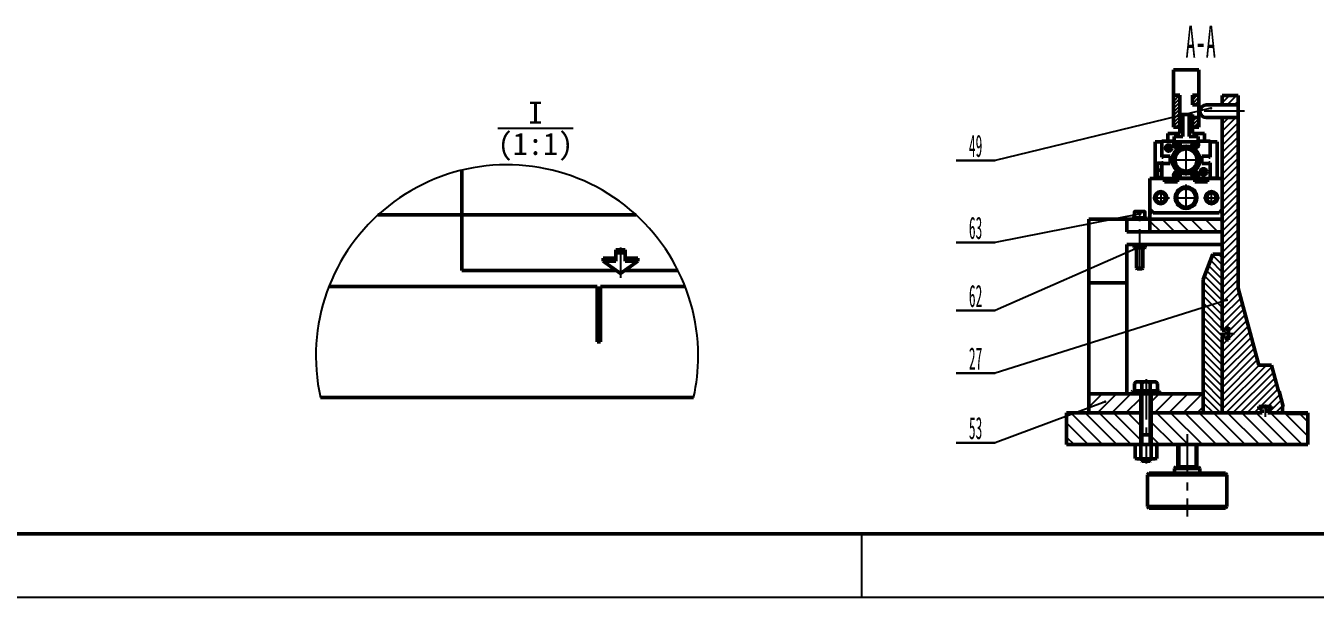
# Model space of a CAD drawing. Header units: millimetres. Extents: x 0 to 1189, y 0 to 841.
# Drawn here: x 331.2 to 737.4, y 0 to 179.9 of the extents above; entities that cross this region are included whole.
import ezdxf

# ---------------------------------------------------------------- set-up
doc = ezdxf.new("R2010")
doc.units = ezdxf.units.MM
doc.linetypes.add('CENTERX2', pattern=[20.32, 12.7, -2.54, 2.54, -2.54])
for name, color, linetype in [('中心线', 1, 'CENTERX2'), ('剖面线', 6, 'Continuous'), ('文字', 6, 'Continuous'), ('符号', 4, 'Continuous'), ('细实线', 7, 'Continuous')]:
    doc.layers.add(name, color=color, linetype=linetype)
doc.layers.add('内框', color=7, linetype='Continuous', lineweight=25)
doc.layers.add('粗实线', color=255, linetype='Continuous', lineweight=50)
doc.styles.add('SLDTEXTSTYLE5', font='TXT', dxfattribs={"width": 0.44421})
doc.styles.add('SLDTEXTSTYLE7', font='TXT', dxfattribs={"width": 0.469})
doc.dimstyles.new('SLDDIMSTYLE1', dxfattribs={"dimtxt": 0.18, "dimasz": 0.8, "dimexe": 0, "dimexo": 0.0625, "dimgap": 0, "dimtad": 0, "dimtih": 1, "dimtoh": 1, "dimdec": 0, "dimrnd": 1e-09, "dimzin": 0, "dimdsep": 46, "dimtxsty": 'Standard', "dimblk1": 'DOT', "dimblk2": 'DOT', "dimsah": 1, "dimcen": 0.09, "dimadec": 0, "dimazin": 0, "dimtfac": 0.8, "dimtdec": 0, "dimtofl": 0, "dimtmove": 0, "dimatfit": 3, "dimldrblk": 'DOT', "dimfxl": 0, "dimfrac": 2, "dimtolj": 1, "dimtzin": 0, "dimarcsym": 0})
pattern_1 = [(45, (31.5388, 0), (-1.122532, 1.122532), [])]
pattern_2 = [(45, (31.5388, 0), (-2.245064, 2.245064), [])]

# ---------------------------------------------------------------- blocks, each defined once
blk = doc.blocks.new('SW_NOTE_0_67')
at = {"layer": '符号', "color": 0}
for p, q in [((-12.24, 0), (0, 0)), ((0, 0), (-12.24, 0)), ((-12.24, 0), (0, 0)), ((0, 0), (-12.24, 0)), ((-12.24, 0), (0, 0)), ((0, 0), (-12.24, 0))]:
    blk.add_line(p, q, dxfattribs=at)
at = {"layer": '符号', "color": 0, "insert": (-6.13, 8.12), "char_height": 7, "attachment_point": 2, "style": 'SLDTEXTSTYLE5'}
blk.add_mtext('63', dxfattribs=at)
blk = doc.blocks.new('_Dot')
at = {"color": 0, "linetype": 'ByBlock', "lineweight": -2}
blk.add_line((-0.5, 0), (-1, 0), dxfattribs=at)
at = {"color": 0, "linetype": 'ByBlock', "const_width": 0.5}
blk.add_lwpolyline([(-0.25, 0, 1), (0.25, 0, 1)], format="xyb", close=True, dxfattribs=at)
blk = doc.blocks.new('SW_NOTE_0_68')
at = {"layer": '符号', "color": 0}
for p, q in [((-12.24, 0), (0, 0)), ((0, 0), (-12.24, 0)), ((-12.24, 0), (0, 0)), ((0, 0), (-12.24, 0)), ((-12.24, 0), (0, 0)), ((0, 0), (-12.24, 0))]:
    blk.add_line(p, q, dxfattribs=at)
at = {"layer": '符号', "color": 0, "insert": (-6.13, 8.12), "char_height": 7, "attachment_point": 2, "style": 'SLDTEXTSTYLE5'}
blk.add_mtext('62', dxfattribs=at)
blk = doc.blocks.new('SW_NOTE_0_69')
at = {"layer": '符号', "color": 0}
for p, q in [((-12.24, 0), (0, 0)), ((0, 0), (-12.24, 0)), ((-12.24, 0), (0, 0)), ((0, 0), (-12.24, 0)), ((-12.24, 0), (0, 0)), ((0, 0), (-12.24, 0))]:
    blk.add_line(p, q, dxfattribs=at)
at = {"layer": '符号', "color": 0, "insert": (-6.13, 8.12), "char_height": 7, "attachment_point": 2, "style": 'SLDTEXTSTYLE5'}
blk.add_mtext('53', dxfattribs=at)
blk = doc.blocks.new('SW_NOTE_0_70')
at = {"layer": '符号', "color": 0}
for p, q in [((-12.24, 0), (0, 0)), ((0, 0), (-12.24, 0)), ((-12.24, 0), (0, 0)), ((0, 0), (-12.24, 0)), ((-12.24, 0), (0, 0)), ((0, 0), (-12.24, 0))]:
    blk.add_line(p, q, dxfattribs=at)
at = {"layer": '符号', "color": 0, "insert": (-6.13, 8.12), "char_height": 7, "attachment_point": 2, "style": 'SLDTEXTSTYLE5'}
blk.add_mtext('27', dxfattribs=at)
blk = doc.blocks.new('SW_NOTE_0_72')
at = {"layer": '符号', "color": 0}
for p, q in [((-12.24, 0), (0, 0)), ((0, 0), (-12.24, 0)), ((-12.24, 0), (0, 0)), ((0, 0), (-12.24, 0)), ((-12.24, 0), (0, 0)), ((0, 0), (-12.24, 0))]:
    blk.add_line(p, q, dxfattribs=at)
at = {"layer": '符号', "color": 0, "insert": (-6.13, 8.12), "char_height": 7, "attachment_point": 2, "style": 'SLDTEXTSTYLE5'}
blk.add_mtext('49', dxfattribs=at)

msp = doc.modelspace()

# ---------------------------------------------------------------- hatches: boundary and pattern name
at = {"layer": '剖面线'}
h = msp.add_hatch(dxfattribs=at)
h.set_pattern_fill('ANSI31', color=256, scale=0.25, style=0)
h.paths.add_polyline_path([(692.7016, 148.03), (694.7016, 148.03), (694.7016, 158.03), (692.7016, 158.03)], flags=0)
h = msp.add_hatch(dxfattribs=at)
h.set_pattern_fill('ANSI31', color=256, scale=0.25, style=0)
h.paths.add_polyline_path([(700.7016, 155.03), (700.7016, 158.03), (698.7016, 158.03), (698.7016, 155.03)], flags=0)
h = msp.add_hatch(dxfattribs=at)
h.set_pattern_fill('ANSI31', color=256, scale=0.5, style=0)
h.set_pattern_definition(pattern_1)
h.paths.add_polyline_path([(713.0834, 155.0063), (713.0834, 157.9826), (708.0834, 157.9826), (708.0834, 155.0063)], flags=0)
h = msp.add_hatch(dxfattribs=at)
h.set_pattern_fill('ANSI31', color=256, scale=0.25, style=0)
h.paths.add_polyline_path([(698.7016, 148.03), (700.7016, 148.03), (700.7016, 151.03), (698.7016, 151.03)], flags=0)
h = msp.add_hatch(dxfattribs=at)
h.set_pattern_fill('ANSI31', color=256, scale=0.5, style=0)
h.set_pattern_definition(pattern_1)
h.paths.add_polyline_path([(727.2766, 60.0818), (725.9825, 64.9114), (725.7893, 64.8597), (723.5834, 73.0922), (719.5834, 73.0922), (713.0834, 97.3505), (713.0834, 151.0063), (708.0834, 151.0063), (708.0834, 84.03), (709.0834, 84.03), (709.5834, 85.03), (710.0834, 85.03), (710.0834, 81.03), (709.5834, 81.03), (709.0834, 82.03), (708.0834, 82.03), (708.0834, 58.03), (720.5834, 58.03), (720.5834, 59.03), (719.5834, 59.53), (719.5834, 60.03), (723.5834, 60.03), (723.5834, 59.53), (722.5834, 59.03), (722.5834, 58.03), (727.0834, 58.03), (727.0834, 60.03)], flags=0)
h = msp.add_hatch(dxfattribs=at)
h.set_pattern_fill('ANSI31', color=256, angle=90, style=0)
h.paths.add_polyline_path([(708.0834, 119.03), (685.3198, 119.03), (685.3198, 115.03), (708.0834, 115.03)], flags=0)
h = msp.add_hatch(dxfattribs=at)
h.set_pattern_fill('ANSI31', color=256, scale=0.5, angle=90, style=0)
h.paths.add_polyline_path([(708.0834, 108.03), (705.0834, 108.03), (702.0834, 100.03), (702.0834, 58.03), (708.0834, 58.03), (708.0834, 82.13), (709.1452, 82.13), (709.6452, 81.13), (709.9834, 81.13), (709.9834, 84.93), (709.6452, 84.93), (709.1452, 83.93), (708.0834, 83.93)])
h = msp.add_hatch(dxfattribs=at)
h.set_pattern_fill('ANSI31', color=256, style=0)
edge = h.paths.add_edge_path(flags=0)
edge.add_line((648.6207, 64.03), (651.0323, 64.03))
edge.add_line((651.0323, 64.03), (651.0323, 64.83))
edge.add_line((651.0323, 64.83), (648.8464, 64.83))
edge.add_spline(control_points=[(648.8464, 64.83), (648.7709, 64.7636), (648.6957, 64.6969), (648.6207, 64.63)], knot_values=[0.09878018, 0.09878018, 0.09878018, 0.09878018, 0.10027186, 0.10027186, 0.10027186, 0.10027186], weights=[1, 1, 1, 1], degree=3, periodic=0)
edge.add_line((648.6207, 64.63), (648.6207, 64.03))
h = msp.add_hatch(dxfattribs=at)
h.set_pattern_fill('ANSI31', color=256, style=0)
edge = h.paths.add_edge_path(flags=0)
edge.add_line((656.2429, 64.83), (654.057, 64.83))
edge.add_line((654.057, 64.83), (654.057, 64.03))
edge.add_line((654.057, 64.03), (656.4686, 64.03))
edge.add_line((656.4686, 64.03), (656.4686, 64.63))
edge.add_spline(control_points=[(656.4686, 64.63), (656.3936, 64.6969), (656.3184, 64.7636), (656.2429, 64.83)], knot_values=[0.0538928, 0.0538928, 0.0538928, 0.0538928, 0.05540023, 0.05540023, 0.05540023, 0.05540023], weights=[1, 1, 1, 1], degree=3, periodic=0)
h = msp.add_hatch(dxfattribs=at)
h.set_pattern_fill('ANSI31', color=256, style=0)
h.set_pattern_definition(pattern_2)
h.paths.add_polyline_path([(666.0834, 64.03), (666.0834, 58.03), (682.4428, 58.03), (682.4428, 64.03)])
h = msp.add_hatch(dxfattribs=at)
h.set_pattern_fill('ANSI31', color=256, style=0)
h.set_pattern_definition(pattern_2)
h.paths.add_polyline_path([(702.0834, 64.03), (685.424, 64.03), (685.424, 58.03), (702.0834, 58.03)], flags=0)
h = msp.add_hatch(dxfattribs=at)
h.set_pattern_fill('ANSI31', color=256, angle=90, style=0)
h.paths.add_polyline_path([(682.4428, 58.03), (659.0834, 58.03), (659.0834, 48.03), (682.4428, 48.03)])
h = msp.add_hatch(dxfattribs=at)
h.set_pattern_fill('ANSI31', color=256, angle=90, style=0)
h.paths.add_polyline_path([(728.0834, 58.03), (722.4834, 58.03), (722.4834, 59.0918), (723.4834, 59.5918), (723.4834, 59.93), (719.6834, 59.93), (719.6834, 59.5918), (720.6834, 59.0918), (720.6834, 58.03), (685.424, 58.03), (685.424, 48.03), (735.0834, 48.03), (735.0834, 57.83), (728.0834, 57.83)])

# ---------------------------------------------------------------- linework, layer by layer
for p, q in [((682.8606, 48.03), (682.8606, 51.1232)), ((685.3186, 48.03), (685.3186, 51.1232)), ((694.5834, 48.03), (694.5834, 41.03)), ((699.5834, 48.03), (699.5834, 41.03)), ((682.8678, 42.8182), (682.8678, 43.57)), ((685.299, 42.8182), (685.299, 43.57))]:
    msp.add_line(p, q)
at = {"layer": '中心线'}
for p, q in [((715.0834, 153.0063), (699.8832, 153.0063)), ((691.2016, 142.4936), (691.2016, 140.1398)), ((692.6144, 142.5201), (695.0233, 142.5201)), ((693.8016, 143.5936), (693.8016, 141.2398)), ((696.7016, 132.8092), (696.7016, 142.3369)), ((698.4144, 142.5201), (700.8233, 142.5201)), ((699.6016, 143.5936), (699.6016, 141.2398)), ((690.0144, 141.4201), (692.4233, 141.4201)), ((692.0017, 137.6701), (701.4905, 137.6701)), ((702.2016, 134.9936), (702.2016, 132.6398)), ((692.6144, 132.8201), (695.0233, 132.8201)), ((693.8016, 133.8936), (693.8016, 131.5398)), ((698.4144, 132.8201), (700.8233, 132.8201)), ((699.6016, 133.8936), (699.6016, 131.5398)), ((701.0144, 133.9201), (703.4233, 133.9201)), ((688.7016, 127.8615), (688.7016, 123.7294)), ((696.7016, 121.9576), (696.7016, 129.95)), ((704.7016, 123.5788), (704.7016, 128.0733)), ((682.0834, 103.1416), (682.0834, 122.6801)), ((686.2236, 125.7951), (691.4671, 125.7951)), ((692.9129, 125.7951), (700.6624, 125.7951)), ((702.1661, 125.7951), (707.2167, 125.7951)), ((518.563, 110.0903), (518.563, 100.5423)), ((707.4042, 83.03), (711.9407, 83.03)), ((684.0834, 68.6107), (684.0834, 42.0412)), ((721.5834, 60.7174), (721.5834, 56.8022)), ((697.0834, 51.3516), (697.0834, 25.4404))]:
    msp.add_line(p, q, dxfattribs=at)
at = {"layer": '内框'}
for centre, radius, start, end in [((482.7939, 75.9407), 60.2218, 0.000001, 192.534907), ((482.7915, 75.941), 60.2242, 347.465303, 359.999702)]:
    msp.add_arc(centre, radius, start, end, dxfattribs=at)
at = {"layer": '粗实线'}
for p, q in [((692.7016, 166.03), (700.7016, 166.03)), ((692.7016, 166.03), (692.7016, 158.03)), ((700.7016, 166.03), (700.7016, 158.03)), ((692.7016, 158.03), (692.7016, 148.03)), ((694.7016, 158.03), (692.7016, 158.03)), ((694.7016, 158.03), (694.7016, 148.03)), ((700.7016, 158.03), (698.7016, 158.03)), ((698.7016, 155.03), (698.7016, 158.03)), ((698.7016, 155.03), (700.7016, 155.03)), ((700.7016, 155.03), (700.7016, 158.03)), ((700.7016, 155.03), (700.7016, 151.03)), ((713.0834, 155.0063), (703.0834, 155.0063)), ((708.0834, 157.9826), (708.0834, 155.0063)), ((713.0834, 157.9826), (708.0834, 157.9826)), ((708.0834, 155.0063), (713.0834, 155.0063)), ((713.0834, 155.0063), (713.0834, 157.9826)), ((713.0834, 155.0063), (713.0834, 151.0063)), ((698.7016, 152.03), (694.7016, 152.03)), ((694.7016, 151.43), (695.7016, 151.43)), ((694.7016, 148.03), (694.7016, 151.43)), ((695.7016, 151.03), (694.7016, 151.03)), ((695.7016, 151.43), (695.7016, 151.03)), ((695.7016, 151.03), (695.7016, 149.03)), ((697.7016, 151.43), (698.7016, 151.43)), ((697.7016, 151.03), (697.7016, 151.43)), ((698.7016, 151.03), (697.7016, 151.03)), ((697.7016, 149.03), (697.7016, 151.03)), ((698.7016, 151.0424), (698.7016, 152.03)), ((698.7016, 151.43), (698.7016, 151.03)), ((698.7016, 148.03), (698.7016, 151.03)), ((698.7016, 151.03), (700.7016, 151.03)), ((698.7016, 148.03), (698.7016, 151.03)), ((700.7016, 148.03), (700.7016, 151.03)), ((703.0834, 151.0063), (713.0834, 151.0063)), ((713.0834, 151.0063), (708.0834, 151.0063)), ((708.0834, 151.0063), (708.0834, 84.03)), ((713.0834, 97.3505), (713.0834, 151.0063)), ((694.7016, 148.03), (692.7016, 148.03)), ((694.7016, 149.03), (695.7016, 149.03)), ((694.7016, 148.03), (694.7016, 146.03)), ((695.7016, 148.03), (694.7016, 148.03)), ((695.7016, 149.03), (695.7016, 148.03)), ((695.7016, 148.03), (695.7016, 145.03)), ((697.7016, 149.03), (698.7016, 149.03)), ((697.7016, 148.03), (697.7016, 149.03)), ((697.7016, 148.03), (698.7016, 148.03)), ((697.7016, 145.03), (697.7016, 148.03)), ((700.7016, 148.03), (698.7016, 148.03)), ((698.7016, 146.03), (698.7016, 148.03)), ((686.9516, 143.4201), (686.9516, 131.9201)), ((689.0766, 143.4201), (686.9516, 143.4201)), ((689.0766, 143.5451), (689.0766, 138.5201)), ((693.0266, 143.5451), (689.0766, 143.5451)), ((694.7016, 146.03), (690.9266, 146.03)), ((690.9266, 146.03), (690.9266, 143.5451)), ((692.9266, 145.03), (695.7016, 145.03)), ((692.9266, 143.5451), (692.9266, 145.03)), ((693.0266, 143.2285), (693.0266, 143.5451)), ((700.3766, 143.4201), (693.0266, 143.4201)), ((694.5766, 143.2951), (694.5766, 143.2663)), ((698.7266, 143.3951), (694.6766, 143.3951)), ((697.7016, 145.03), (700.4766, 145.03)), ((702.4766, 146.03), (698.7016, 146.03)), ((698.8266, 143.2663), (698.8266, 143.2951)), ((700.3766, 143.5451), (700.3766, 143.2285)), ((704.3266, 143.5451), (700.3766, 143.5451)), ((700.4766, 145.03), (700.4766, 143.5451)), ((702.4766, 143.5451), (702.4766, 146.03)), ((704.3266, 138.5201), (704.3266, 143.5451)), ((706.4516, 143.4201), (704.3266, 143.4201)), ((706.4516, 131.9201), (706.4516, 143.4201)), ((689.0766, 138.5201), (689.5016, 138.5201)), ((689.5016, 138.8201), (691.7016, 138.8201)), ((689.5016, 138.5201), (689.5016, 138.8201)), ((691.7016, 138.8201), (691.7016, 136.5201)), ((701.7016, 138.8201), (703.9016, 138.8201)), ((701.7016, 136.5201), (701.7016, 138.8201)), ((703.9016, 138.8201), (703.9016, 138.5201)), ((703.9016, 138.5201), (704.3266, 138.5201)), ((468.563, 134.4569), (468.563, 120.3705)), ((687.0766, 135.9451), (687.0766, 132.8951)), ((687.7866, 136.6718), (687.7266, 136.2001)), ((687.7266, 136.6718), (687.7266, 136.2001)), ((687.7266, 136.2001), (687.7266, 134.8917)), ((687.7266, 134.8917), (687.7266, 133.9485)), ((687.7866, 134.4201), (687.7266, 133.9485)), ((687.7866, 136.6718), (689.0766, 136.6718)), ((687.7866, 134.4201), (689.0766, 134.4201)), ((689.0766, 136.8201), (689.0766, 131.7951)), ((689.5016, 136.8201), (689.0766, 136.8201)), ((689.5016, 136.5201), (689.5016, 136.8201)), ((691.7016, 136.5201), (689.5016, 136.5201)), ((703.9016, 136.5201), (701.7016, 136.5201)), ((703.9016, 136.8201), (703.9016, 136.5201)), ((704.3266, 136.8201), (703.9016, 136.8201)), ((704.3266, 131.7951), (704.3266, 136.8201)), ((689.9516, 131.7951), (685.3198, 131.7951)), ((685.3198, 122.03), (685.3198, 131.7951)), ((685.3198, 122.03), (685.3198, 131.7951)), ((689.9516, 131.7951), (685.3198, 131.7951)), ((686.9516, 131.9201), (689.0766, 131.9201)), ((687.7266, 133.9485), (687.7266, 132.6401)), ((687.7266, 132.6401), (687.7266, 132.1684)), ((687.7866, 132.1684), (687.7266, 132.1684)), ((687.7866, 132.1684), (689.0766, 132.1684)), ((689.9516, 130.7951), (689.9516, 131.7951)), ((689.9516, 131.7951), (693.0266, 131.7951)), ((689.9516, 130.7951), (689.9516, 131.7951)), ((693.9516, 130.7951), (689.9516, 130.7951)), ((693.9516, 130.7951), (689.9516, 130.7951)), ((693.0266, 131.7951), (693.0266, 132.1117)), ((693.0266, 131.9201), (700.3766, 131.9201)), ((693.9516, 131.7951), (693.9516, 130.7951)), ((699.4516, 131.7951), (693.9516, 131.7951)), ((693.9516, 131.7951), (693.9516, 130.7951)), ((699.4516, 131.7951), (693.9516, 131.7951)), ((694.5766, 132.0739), (694.5766, 132.0451)), ((694.6766, 131.9451), (698.7266, 131.9451)), ((698.8266, 132.0451), (698.8266, 132.0739)), ((699.4516, 130.7951), (699.4516, 131.7951)), ((699.4516, 130.7951), (699.4516, 131.7951)), ((703.4516, 130.7951), (699.4516, 130.7951)), ((703.4516, 130.7951), (699.4516, 130.7951)), ((700.3766, 132.1117), (700.3766, 131.7951)), ((700.3766, 131.7951), (703.4516, 131.7951)), ((703.4516, 131.7951), (703.4516, 130.7951)), ((708.0834, 131.7951), (703.4516, 131.7951)), ((703.4516, 131.7951), (703.4516, 130.7951)), ((708.0834, 131.7951), (703.4516, 131.7951)), ((704.3266, 131.9201), (706.4516, 131.9201)), ((708.0834, 131.7951), (708.0834, 122.03)), ((685.3198, 122.03), (686.3198, 121.03)), ((685.3198, 122.03), (685.3198, 119.03)), ((685.3198, 122.03), (686.3198, 121.03)), ((707.0834, 121.03), (708.0834, 122.03)), ((707.0834, 121.03), (708.0834, 122.03)), ((442.1411, 120.3705), (468.563, 120.3705)), ((523.4468, 120.3705), (468.563, 120.3705)), ((468.563, 120.3705), (468.563, 102.8705)), ((666.0834, 119.03), (678.0834, 119.03)), ((666.0834, 99.03), (666.0834, 119.03)), ((678.0834, 115.03), (678.0834, 119.03)), ((678.0834, 119.03), (685.3198, 119.03)), ((678.0834, 119.03), (678.0834, 115.03)), ((680.1834, 119.43), (680.0834, 119.33)), ((680.0834, 119.33), (680.0834, 119.03)), ((684.0834, 119.33), (680.0834, 119.33)), ((683.9834, 119.43), (680.1834, 119.43)), ((680.4834, 121.41), (680.4834, 119.43)), ((683.6834, 121.41), (680.4834, 121.41)), ((680.5034, 121.43), (683.6634, 121.43)), ((683.6834, 119.43), (683.6834, 121.41)), ((684.0834, 119.33), (683.9834, 119.43)), ((684.0834, 119.03), (684.0834, 119.33)), ((685.3198, 115.03), (685.3198, 119.03)), ((685.3198, 119.03), (708.0834, 119.03)), ((686.3198, 121.03), (707.0834, 121.03)), ((686.3198, 121.03), (707.0834, 121.03)), ((708.0834, 119.03), (708.0834, 115.03)), ((678.0834, 115.03), (685.3198, 115.03)), ((678.0834, 115.03), (685.3198, 115.03)), ((685.3198, 115.03), (708.0834, 115.03)), ((708.0834, 111.03), (678.0834, 111.03)), ((678.0834, 99.03), (678.0834, 111.03)), ((680.4834, 111.03), (680.3064, 110.9826)), ((680.3064, 110.9826), (680.5302, 111.03)), ((680.3064, 110.9826), (680.3064, 110.0775)), ((680.3064, 110.0775), (680.4834, 110.03)), ((680.5302, 110.03), (680.4834, 110.03)), ((680.5302, 110.03), (680.9651, 110.03)), ((681.1889, 110.0775), (680.9651, 110.03)), ((681.6395, 110.03), (680.9651, 110.03)), ((681.0834, 110.03), (681.0834, 103.58)), ((681.1889, 110.9826), (681.6395, 111.03)), ((681.1889, 110.9826), (681.1889, 110.0775)), ((681.6395, 110.03), (682.5152, 110.03)), ((682.9659, 110.0775), (682.5152, 110.03)), ((683.1927, 110.03), (682.5152, 110.03)), ((682.9659, 110.9826), (683.1927, 111.03)), ((682.9659, 110.9826), (682.9659, 110.0775)), ((683.0834, 103.58), (683.0834, 110.03)), ((683.1927, 110.03), (683.6335, 110.03)), ((683.8604, 110.0775), (683.6335, 110.03)), ((683.6834, 110.03), (683.6335, 110.03)), ((683.8604, 110.9826), (683.6834, 111.03)), ((683.6834, 110.03), (683.8604, 110.0775)), ((683.8604, 110.9826), (683.8604, 110.0775)), ((517.1034, 106.7528), (513.1034, 106.7528)), ((513.1034, 105.7869), (513.1034, 106.7528)), ((513.1034, 105.7869), (518.563, 101.9046)), ((517.1034, 105.7869), (513.1034, 105.7869)), ((520.0226, 109.341), (517.1034, 109.341)), ((517.1034, 108.3751), (517.1034, 109.341)), ((520.0226, 108.3751), (517.1034, 108.3751)), ((517.1034, 108.3751), (517.1034, 105.7869)), ((518.563, 101.9046), (524.0225, 105.7869)), ((520.0226, 108.3751), (520.0226, 109.341)), ((520.0226, 105.7869), (520.0226, 108.3751)), ((524.0225, 106.7528), (520.0226, 106.7528)), ((524.0225, 105.7869), (520.0226, 105.7869)), ((524.0225, 105.7869), (524.0225, 106.7528)), ((702.0834, 100.03), (705.0834, 108.03)), ((705.0834, 108.03), (708.0834, 108.03)), ((708.0834, 108.03), (708.0834, 84.03)), ((517.2046, 102.8705), (468.563, 102.8705)), ((536.659, 102.8705), (519.9213, 102.8705)), ((681.0834, 103.58), (681.3432, 103.43)), ((681.0834, 103.58), (681.7126, 103.58)), ((681.3432, 103.43), (681.809, 103.43)), ((681.7126, 103.58), (683.0834, 103.58)), ((681.809, 103.43), (682.8236, 103.43)), ((682.8236, 103.43), (683.0834, 103.58)), ((426.707, 97.8705), (511.198, 97.8705)), ((511.198, 97.8705), (511.198, 80.3705)), ((512.198, 80.3705), (512.198, 97.8705)), ((512.198, 97.8705), (538.8809, 97.8705)), ((666.0834, 99.03), (678.0834, 99.03)), ((666.0834, 99.03), (666.0834, 64.03)), ((678.0834, 99.03), (678.0834, 64.03)), ((702.0834, 58.03), (702.0834, 100.03)), ((719.5834, 73.0922), (713.0834, 97.3505)), ((708.0834, 84.03), (709.0834, 84.03)), ((708.0834, 84.03), (709.0834, 84.03)), ((708.0834, 84.03), (708.0834, 83.93)), ((708.0834, 83.93), (709.1452, 83.93)), ((709.1452, 82.13), (708.0834, 82.13)), ((708.0834, 82.13), (708.0834, 82.03)), ((709.0834, 82.03), (708.0834, 82.03)), ((708.0834, 82.03), (708.0834, 58.03)), ((708.0834, 82.03), (708.0834, 58.03)), ((709.0834, 82.03), (708.0834, 82.03)), ((709.0834, 84.03), (709.5834, 85.03)), ((709.0834, 84.03), (709.5834, 85.03)), ((709.5834, 81.03), (709.0834, 82.03)), ((709.5834, 81.03), (709.0834, 82.03)), ((709.1729, 83.9853), (709.1452, 83.93)), ((709.1729, 82.0748), (709.1452, 82.13)), ((709.1729, 83.9853), (709.6452, 84.93)), ((709.6452, 81.13), (709.1729, 82.0748)), ((709.5834, 85.03), (710.0834, 85.03)), ((709.5834, 85.03), (710.0834, 85.03)), ((709.6452, 84.93), (709.9834, 84.93)), ((709.9834, 84.93), (709.9834, 81.13)), ((710.0834, 85.03), (710.0834, 81.03)), ((710.0834, 85.03), (710.0834, 81.03)), ((511.198, 80.3705), (512.198, 80.3705)), ((710.0834, 81.03), (709.5834, 81.03)), ((710.0834, 81.03), (709.5834, 81.03)), ((709.9834, 81.13), (709.6452, 81.13)), ((723.5834, 73.0922), (719.5834, 73.0922)), ((725.7893, 64.8597), (723.5834, 73.0922)), ((680.4834, 67.08), (680.4834, 65.1266)), ((681.9928, 67.83), (681.2334, 67.83)), ((681.9928, 67.83), (686.9334, 67.83)), ((682.7428, 64.99), (682.7428, 67.08)), ((682.7428, 64.99), (682.7428, 67.08)), ((685.424, 64.99), (685.424, 67.08)), ((685.424, 64.99), (685.424, 67.08)), ((685.424, 64.99), (685.424, 67.08)), ((687.6834, 65.1266), (687.6834, 67.08)), ((424.0076, 62.8705), (541.5802, 62.8705)), ((666.0834, 64.03), (682.7428, 64.03)), ((666.0834, 58.03), (666.0834, 64.03)), ((679.8834, 64.83), (679.6834, 64.63)), ((679.6834, 64.63), (679.6834, 64.03)), ((680.3851, 64.83), (679.8834, 64.83)), ((680.1595, 64.03), (682.5711, 64.03)), ((682.5711, 64.83), (680.3851, 64.83)), ((680.4834, 64.99), (680.4834, 64.83)), ((680.4834, 64.99), (680.7563, 64.99)), ((681.0839, 64.99), (680.7563, 64.99)), ((681.0839, 64.83), (681.0839, 64.99)), ((681.0839, 64.99), (687.0829, 64.99)), ((682.4738, 64.83), (681.0839, 64.83)), ((682.7428, 64.03), (682.4428, 64.03)), ((682.4428, 64.03), (682.4428, 48.03)), ((682.7428, 64.03), (682.5428, 64.03)), ((682.5711, 64.83), (685.5958, 64.83)), ((682.7428, 58.03), (682.7428, 64.03)), ((682.7428, 64.03), (685.424, 64.03)), ((685.424, 64.03), (685.424, 58.03)), ((685.424, 64.03), (702.0834, 64.03)), ((685.424, 64.03), (685.724, 64.03)), ((687.7817, 64.83), (685.5958, 64.83)), ((685.5958, 64.03), (688.0073, 64.03)), ((687.0829, 64.83), (685.693, 64.83)), ((685.724, 64.03), (685.724, 48.03)), ((687.4105, 64.99), (687.0829, 64.99)), ((687.0829, 64.99), (687.0829, 64.83)), ((687.4105, 64.99), (687.6834, 64.99)), ((687.6834, 64.83), (687.6834, 64.99)), ((688.2834, 64.83), (687.7817, 64.83)), ((688.4834, 64.63), (688.2834, 64.83)), ((688.4834, 64.03), (688.4834, 64.63)), ((702.0834, 58.03), (702.0834, 64.03)), ((725.9825, 64.9114), (725.7893, 64.8597)), ((725.9825, 64.9114), (727.2766, 60.0818)), ((659.0834, 58.03), (659.0834, 48.03)), ((659.0834, 58.03), (682.7428, 58.03)), ((682.7428, 58.03), (666.0834, 58.03)), ((682.7428, 48.03), (682.7428, 58.03)), ((702.0834, 58.03), (685.424, 58.03)), ((685.424, 58.03), (685.424, 48.03)), ((685.424, 58.03), (720.5834, 58.03)), ((708.0834, 58.03), (702.0834, 58.03)), ((708.0834, 58.03), (720.5834, 58.03)), ((719.5834, 60.03), (723.5834, 60.03)), ((719.5834, 59.53), (719.5834, 60.03)), ((719.5834, 59.53), (719.5834, 60.03)), ((719.5834, 60.03), (723.5834, 60.03)), ((720.5834, 59.03), (719.5834, 59.53)), ((720.5834, 59.03), (719.5834, 59.53)), ((719.6834, 59.93), (723.4834, 59.93)), ((719.6834, 59.5918), (719.6834, 59.93)), ((720.6281, 59.1195), (719.6834, 59.5918)), ((720.5834, 58.03), (720.5834, 59.03)), ((720.5834, 59.03), (720.5834, 58.03)), ((720.5834, 58.03), (720.6834, 58.03)), ((720.6281, 59.1195), (720.6834, 59.0918)), ((720.6834, 59.03), (720.6834, 59.0918)), ((720.6834, 59.03), (720.6834, 58.03)), ((722.5387, 59.1195), (722.4834, 59.0918)), ((722.4834, 59.03), (722.4834, 59.0918)), ((722.4834, 58.03), (722.4834, 59.03)), ((722.4834, 58.03), (722.5834, 58.03)), ((723.4834, 59.5918), (722.5387, 59.1195)), ((723.5834, 59.53), (722.5834, 59.03)), ((723.5834, 59.53), (722.5834, 59.03)), ((722.5834, 59.03), (722.5834, 58.03)), ((722.5834, 58.03), (722.5834, 59.03)), ((722.5834, 58.03), (727.0834, 58.03)), ((722.5834, 58.03), (728.0834, 58.03)), ((723.4834, 59.93), (723.4834, 59.5918)), ((723.5834, 60.03), (723.5834, 59.53)), ((723.5834, 60.03), (723.5834, 59.53)), ((727.2766, 60.0818), (727.0834, 60.03)), ((727.0834, 58.03), (727.0834, 60.03)), ((728.0834, 58.03), (728.0834, 57.83)), ((728.0834, 58.03), (731.5834, 58.03)), ((728.0834, 57.83), (735.0834, 57.83)), ((731.5834, 58.03), (731.5834, 57.83)), ((731.5834, 58.03), (735.0834, 58.03)), ((735.0834, 57.83), (735.0834, 58.03)), ((735.0834, 48.03), (735.0834, 57.83)), ((682.7428, 55.33), (682.7428, 48.03)), ((685.424, 48.03), (685.424, 55.33)), ((682.7428, 51.1232), (685.424, 51.1232)), ((659.0834, 48.03), (682.7428, 48.03)), ((680.6583, 47.8881), (680.6811, 47.8916)), ((680.6583, 43.712), (680.6583, 47.8881)), ((680.6811, 47.8916), (681.2962, 48.03)), ((681.2962, 48.03), (682.6724, 48.03)), ((682.4428, 48.03), (682.4428, 43.57)), ((682.7428, 48.03), (685.424, 48.03)), ((685.424, 48.03), (735.0834, 48.03)), ((685.4944, 48.03), (686.8707, 48.03)), ((685.724, 48.03), (685.724, 43.57)), ((687.4857, 47.8916), (686.8707, 48.03)), ((687.5085, 43.712), (687.5085, 47.8881)), ((694.0834, 48.03), (694.0834, 41.03)), ((700.0834, 48.03), (700.0834, 41.03)), ((680.6811, 43.7085), (680.6583, 43.712)), ((681.2962, 43.57), (680.6811, 43.7085)), ((681.2962, 43.57), (682.6724, 43.57)), ((685.4944, 43.57), (682.6545, 43.57)), ((682.6724, 43.57), (685.5123, 43.57)), ((682.7428, 42.9432), (682.7428, 43.57)), ((682.8678, 42.8182), (682.7428, 42.9432)), ((682.7428, 42.9432), (685.424, 42.9432)), ((682.8678, 42.8182), (685.299, 42.8182)), ((685.424, 42.9432), (685.299, 42.8182)), ((685.424, 42.9432), (685.424, 43.57)), ((686.8707, 43.57), (685.4944, 43.57)), ((686.8707, 43.57), (687.4857, 43.7085)), ((687.4857, 43.7085), (687.5085, 43.712)), ((693.5834, 41.03), (693.0834, 40.53)), ((694.0834, 41.03), (693.5834, 41.03)), ((694.0834, 41.03), (700.0834, 41.03)), ((700.0834, 41.03), (700.5834, 41.03)), ((700.5834, 41.03), (701.0834, 40.53)), ((685.0834, 39.03), (684.5834, 38.53)), ((684.5834, 28.53), (684.5834, 38.53)), ((684.5834, 38.53), (709.5834, 38.53)), ((685.0834, 39.03), (709.0834, 39.03)), ((693.0834, 40.53), (693.0834, 39.03)), ((693.0834, 40.53), (701.0834, 40.53)), ((701.0834, 40.53), (701.0834, 39.03)), ((709.0834, 39.03), (709.5834, 38.53)), ((709.5834, 38.53), (709.5834, 28.53)), ((685.0834, 28.03), (684.5834, 28.53)), ((709.5834, 28.53), (684.5834, 28.53)), ((709.5834, 28.53), (709.0834, 28.03)), ((697.0834, 28.03), (685.0834, 28.03)), ((704.0834, 28.03), (690.0834, 28.03)), ((697.0834, 28.03), (709.0834, 28.03)), ((19.9495, 19.9821), (1168.9495, 19.9821))]:
    msp.add_line(p, q, dxfattribs=at)
for centre, radius in [((691.2016, 141.4201), 1), ((691.2016, 141.4201), 0.8105), ((691.2016, 141.4201), 0.3775), ((696.7016, 137.6701), 4.3561), ((696.7016, 137.6701), 4.25), ((696.7016, 137.6701), 3.5), ((702.2016, 133.9201), 1), ((702.2016, 133.9201), 0.8105), ((702.2016, 133.9201), 0.3775), ((688.7016, 125.7951), 1.9), ((688.7016, 125.7951), 1.9), ((688.7016, 125.7951), 1.5), ((688.7016, 125.7951), 1.5), ((696.7016, 125.7951), 3.4), ((696.7016, 125.7951), 3.4), ((696.7016, 125.7951), 3), ((696.7016, 125.7951), 3), ((704.7016, 125.7951), 1.9), ((704.7016, 125.7951), 1.9), ((704.7016, 125.7951), 1.5), ((704.7016, 125.7951), 1.5)]:
    msp.add_circle(centre, radius, dxfattribs=at)
for centre, radius, start, end in [((703.0834, 153.0063), 2, 90, 270), ((693.8016, 142.5201), 1.05, 137.569411, 40.459083), ((694.6766, 143.2951), 0.1, 90, 180), ((694.6766, 143.2663), 0.1, 180, 220.459083), ((699.6016, 142.5201), 1.05, 139.540917, 42.430589), ((698.7266, 143.2951), 0.1, 0, 90), ((698.7266, 143.2663), 0.1, 319.540917, 0), ((687.7266, 135.9451), 0.65, 90, 180), ((687.7266, 132.8951), 0.65, 180, 270), ((693.8016, 132.8201), 1.05, 319.540917, 222.430589), ((694.6766, 132.0739), 0.1, 139.540917, 180), ((694.6766, 132.0451), 0.1, 180, 270), ((699.6016, 132.8201), 1.05, 317.569411, 220.459083), ((698.7266, 132.0451), 0.1, 270, 0), ((698.7266, 132.0739), 0.1, 0, 40.459083), ((680.5034, 121.41), 0.02, 90, 180), ((683.6634, 121.41), 0.02, 0, 90), ((681.2334, 67.08), 0.75, 90, 180), ((681.9928, 67.08), 0.75, 0, 90), ((683.4928, 67.08), 0.75, 90, 180), ((684.674, 67.08), 0.75, 0, 90), ((686.174, 67.08), 0.75, 90, 180), ((686.9334, 67.08), 0.75, 360, 90)]:
    msp.add_arc(centre, radius, start, end, dxfattribs=at)
for points, knots in [([(687.7266, 136.6718), (687.7295, 136.6718), (687.7454, 136.6718), (687.7681, 136.6718), (687.7866, 136.6718)], [0, 0, 0, 0, 0.18062178, 1, 1, 1, 1]), ([(687.7266, 134.8917), (687.728, 134.8778), (687.7437, 134.7202), (687.7661, 134.5632), (687.7866, 134.4201)], [0, 0, 0, 0, 0.08842064, 1, 1, 1, 1]), ([(687.7266, 132.6401), (687.728, 132.6261), (687.7437, 132.4685), (687.7661, 132.3115), (687.7866, 132.1684)], [0, 0, 0, 0, 0.08842064, 1, 1, 1, 1]), ([(680.5302, 110.03), (680.5172, 110.032), (680.4424, 110.0436), (680.3679, 110.0621), (680.3064, 110.0775)], [0, 0, 0, 0, 0.17381672, 1, 1, 1, 1]), ([(680.9651, 111.03), (680.9781, 111.028), (681.0529, 111.0165), (681.1273, 110.9979), (681.1889, 110.9826)], [0, 0, 0, 0, 0.17381672, 1, 1, 1, 1]), ([(681.6395, 110.03), (681.6017, 110.033), (681.4511, 110.0447), (681.3011, 110.0635), (681.1889, 110.0775)], [0, 0, 0, 0, 0.25130383, 1, 1, 1, 1]), ([(682.5152, 111.03), (682.553, 111.0271), (682.7037, 111.0153), (682.8536, 110.9966), (682.9659, 110.9826)], [0, 0, 0, 0, 0.25130383, 1, 1, 1, 1]), ([(683.1927, 110.03), (683.1797, 110.032), (683.1039, 110.0435), (683.0284, 110.0621), (682.9659, 110.0775)], [0, 0, 0, 0, 0.17129505, 1, 1, 1, 1]), ([(683.6335, 111.03), (683.6465, 111.0281), (683.7223, 111.0165), (683.7978, 110.998), (683.8604, 110.9826)], [0, 0, 0, 0, 0.17129505, 1, 1, 1, 1]), ([(680.7563, 64.99), (680.6912, 65.0224), (680.6001, 65.0678), (680.5093, 65.1136), (680.4834, 65.1266)], [0, 0, 0, 0, 0.71534068, 1, 1, 1, 1]), ([(687.6834, 65.1266), (687.6207, 65.095), (687.5298, 65.0493), (687.4387, 65.004), (687.4105, 64.99)], [0, 0, 0, 0, 0.690158817, 1, 1, 1, 1])]:
    msp.add_open_spline(points, degree=3, knots=knots, dxfattribs=at)
at = {"layer": '细实线'}
for p, q in [((594.4495, 19.9821), (594.4495, -0.0179)), ((-0.0505, -0.0179), (1188.9495, -0.0179))]:
    msp.add_line(p, q, dxfattribs=at)

# ---------------------------------------------------------------- block references
at = {"layer": '符号'}
for name, p in [('SW_NOTE_0_72', (636.5274, 137.5185)), ('SW_NOTE_0_67', (636.5274, 111.6713)), ('SW_NOTE_0_68', (636.5274, 90.2312)), ('SW_NOTE_0_70', (636.5274, 70.5399)), ('SW_NOTE_0_69', (636.5274, 48.6349))]:
    msp.add_blockref(name, p, dxfattribs=at)

# ---------------------------------------------------------------- texts
at = {"layer": '文字', "insert": (701.3183, 179.9219), "char_height": 10, "attachment_point": 2, "style": 'SLDTEXTSTYLE7'}
msp.add_mtext('A-A', dxfattribs=at)
at = {"layer": '文字', "insert": (479.844, 156.0565), "char_height": 10, "attachment_point": 1}
msp.add_mtext_dynamic_manual_height_columns('\\A1;{\\H0.7x;\\SI/(1:1);}', width=24.100881, gutter_width=25, heights=[0], dxfattribs=at)

# ---------------------------------------------------------------- leaders
at = {"layer": '符号'}
for points in [[(704.552, 153.9502), (636.5274, 137.5185)], [(682.2946, 120.7143), (636.5274, 111.6713)], [(682.4966, 110.4651), (636.5274, 90.2312)], [(709.5597, 93.5612), (636.5274, 70.5399)], [(671.1651, 61.5577), (636.5274, 48.6349)]]:
    msp.add_leader(points, dimstyle='SLDDIMSTYLE1', dxfattribs=at)

doc.saveas('drawing.dxf')
